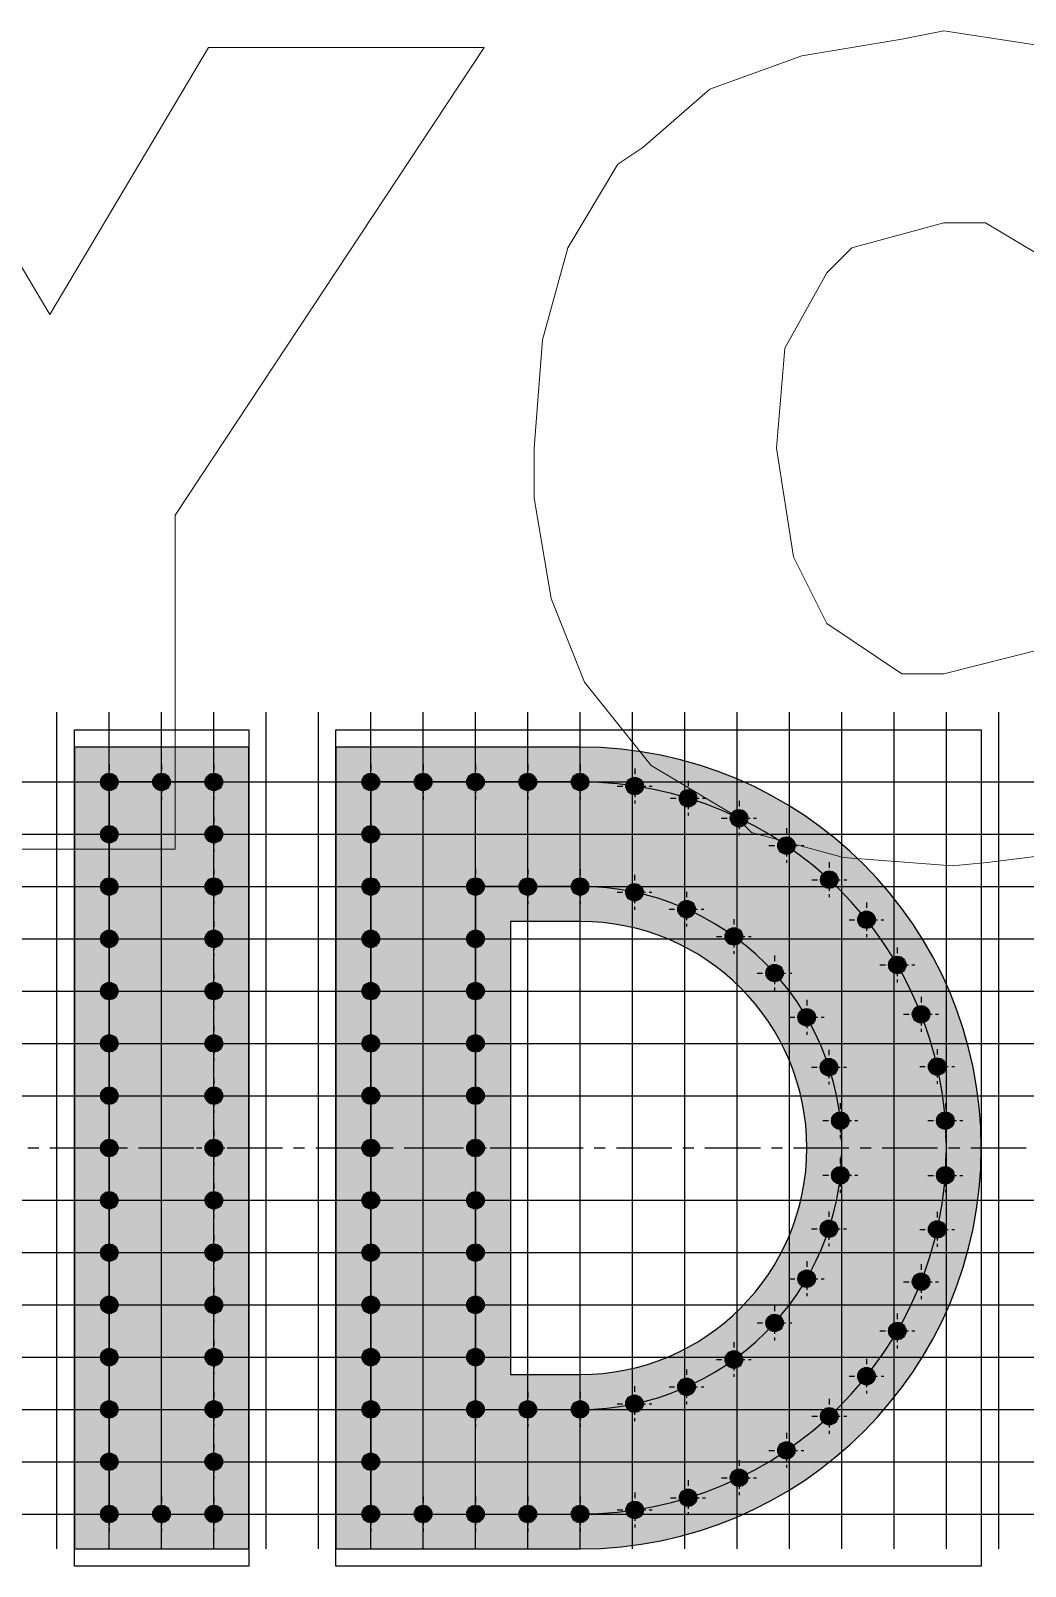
# Model space of a CAD drawing. Header units: millimetres. Extents: x 0 to 4525, y 0 to 244.
# Drawn here: x 114.75 to 143.26, y 25.5 to 69.55 of the extents above; entities that cross this region are included whole.
import ezdxf

# ---------------------------------------------------------------- set-up
doc = ezdxf.new("R2010")
doc.units = ezdxf.units.MM
doc.linetypes.add('CENTER', pattern=[50.8, 31.75, -6.35, 6.35, -6.35])
for name, color, linetype in [('pixel lines', 170, 'Continuous'), ('PixelCenter', 116, 'Continuous'), ('Pixels', 90, 'Continuous')]:
    doc.layers.add(name, color=color, linetype=linetype)
doc.layers.get('0').off()

# ---------------------------------------------------------------- blocks, each defined once
blk = doc.blocks.new('Pixel')
h = blk.add_hatch(color=256)
h.paths.add_polyline_path([(0, 0.25), (0, 0), (0.25, 0, 0.414214)], flags=17)
edge = h.paths.add_edge_path()
edge.add_arc((0, 0), 0.25, 0, 360)
h = blk.add_hatch()
h.set_pattern_fill('ANSI38', color=256, style=0)
edge = h.paths.add_edge_path()
edge.add_arc((0, 0), 0.25, 0, 360)
h = blk.add_hatch(color=1)
h.paths.add_polyline_path([(0, 0.25), (0, 0), (0.25, 0, 0.414214)])
h.paths.add_polyline_path([(0, 0.25, 0.414214), (-0.25, 0), (0, 0)])
h.paths.add_polyline_path([(0, 0), (-0.25, 0, 0.414214), (0, -0.25)])
h.paths.add_polyline_path([(0.25, 0), (0, 0), (0, -0.25, 0.414214)])
at = {"layer": 'PixelCenter', "linetype": 'CENTER', "ltscale": 0.005}
for p, q in [((0, 0.5), (0, -0.5)), ((-0.5, 0), (0.5, 0))]:
    blk.add_line(p, q, dxfattribs=at)
at = {"layer": 'Pixels'}
blk.add_circle((0, 0), 0.25, dxfattribs=at)
blk = doc.blocks.new('*U72')
at = {"layer": 'pixel lines'}
blk.add_line((56, -22), (56, 2), dxfattribs=at)
blk = doc.blocks.new('*U73')
at = {"layer": 'Pixels', "color": 0, "linetype": 'ByBlock', "lineweight": -2, "transparency": 16777216}
for p in [(59.5, 48), (61, 48), (62.5, 48), (64, 48), (65.5, 48), (67, 48), (68.5, 48), (70, 48), (71.5, 48), (73, 48), (74.5, 48), (76, 48), (77.5, 48), (79, 48), (80.5, 48), (82, 48), (83.5, 48), (85, 48), (86.5, 48)]:
    blk.add_blockref('*U72', p, dxfattribs=at)

msp = doc.modelspace()

# ---------------------------------------------------------------- hatches: boundary and pattern name
at = {"layer": 'Pixels'}
msp.add_hatch(color=256, dxfattribs=at).paths.add_polyline_path([(121, 26), (121, 49), (116, 49), (116, 26)])
h = msp.add_hatch(color=256, dxfattribs=at)
edge = h.paths.add_edge_path()
edge.add_line((123.5, 49), (123.5, 26))
edge.add_line((123.5, 26), (130.5, 26))
edge.add_ellipse((130.5, 37.5), major_axis=(0, 11.5), ratio=1, start_angle=180, end_angle=360)
edge.add_line((130.5, 49), (123.5, 49))
edge = h.paths.add_edge_path(flags=16)
edge.add_line((128.5, 31), (128.5, 44))
edge.add_line((128.5, 44), (130.5, 44))
edge.add_ellipse((130.5, 37.5), major_axis=(0, 6.5), ratio=1, start_angle=180, end_angle=360, ccw=False)
edge.add_line((130.5, 31), (128.5, 31))

# ---------------------------------------------------------------- linework, layer by layer
for p, q in [((1, 48), (129, 48)), ((129, 48), (185.37, 48)), ((1, 46.5), (129, 46.5)), ((129, 46.5), (185.997, 46.5)), ((1, 45), (129, 45)), ((129, 45), (187, 45)), ((1, 43.5), (129, 43.5)), ((129, 43.5), (186.687, 43.5)), ((1, 42), (129, 42)), ((129, 42), (186.06, 42)), ((1, 40.5), (129, 40.5)), ((129, 40.5), (188.567, 40.5)), ((1, 39), (129, 39)), ((129, 39), (186.624, 39)), ((1, 36), (129, 36)), ((129, 36), (185.809, 36)), ((1, 34.5), (129, 34.5)), ((129, 34.5), (185.934, 34.5)), ((1, 33), (129, 33)), ((129, 33), (185.37, 33)), ((1, 31.5), (129, 31.5)), ((129, 31.5), (185.621, 31.5)), ((1, 30), (129, 30)), ((129, 30), (185.872, 30)), ((1, 28.5), (129, 28.5)), ((129, 28.5), (186.373, 28.5)), ((1, 27), (129, 27)), ((129, 27), (185.746, 27))]:
    msp.add_line(p, q, dxfattribs=at)
at = {"layer": 'Pixels', "color": 180, "linetype": 'CENTER', "ltscale": 0.05}
for p, q in [((1, 37.5), (129, 37.5)), ((129, 37.5), (186.122, 37.5))]:
    msp.add_line(p, q, dxfattribs=at)
at = {"layer": 'Pixels', "lineweight": 0}
msp.add_lwpolyline([(144.039, 69.072), (140.925, 69.551), (139.727, 69.312), (136.853, 68.833), (134.218, 67.875), (132.301, 66.198), (131.582, 65.719), (130.145, 63.323), (129.426, 60.688), (129.187, 57.574), (129.187, 56.137), (129.666, 53.262), (130.624, 50.867), (130.624, 50.867), (132.541, 48.471), (134.936, 47.034), (135.415, 46.555), (138.05, 45.836), (141.164, 45.596), (142.168, 45.687), (145.237, 46.076)], dxfattribs=at)
for points in [[(115.293, 61.407), (110.742, 69.072), (102.836, 69.072), (111.7, 55.658), (111.7, 46.076), (118.886, 46.076), (118.886, 55.658), (127.75, 69.072), (119.844, 69.072)], [(136.613, 54.46), (136.134, 57.574), (136.373, 60.449), (137.571, 62.604), (138.29, 63.323), (140.925, 64.042), (142.123, 64.042), (144.518, 62.604), (145.476, 60.928), (145.716, 57.813), (145.476, 54.699), (144.518, 52.543), (143.8, 51.825), (140.925, 51.106), (139.727, 51.106), (137.571, 52.543)]]:
    msp.add_lwpolyline(points, close=True, dxfattribs=at)
at = {"layer": 'Pixels'}
for points in [[(116, 49.5), (121, 49.5), (121, 25.5), (116, 25.5)], [(123.5, 49.5), (142, 49.5), (142, 25.5), (123.5, 25.5)], [(116, 26), (121, 26), (121, 49), (116, 49)], [(117, 27), (120, 27), (120, 48), (117, 48)]]:
    msp.add_lwpolyline(points, close=True, dxfattribs=at)
for points in [[(130.5, 49), (123.5, 49), (123.5, 26), (130.5, 26)], [(130.5, 48), (124.5, 48), (124.5, 27), (130.5, 27)], [(130.5, 45), (127.5, 45), (127.5, 30), (130.5, 30)], [(130.5, 44), (128.5, 44), (128.5, 31), (130.5, 31)]]:
    msp.add_lwpolyline(points, dxfattribs=at)
for major_axis in [(0, 11.5), (0, 10.5), (0, 7.5), (0, 6.5)]:
    msp.add_ellipse((130.5, 37.5), major_axis=major_axis, ratio=1, start_param=3.141593, end_param=6.283185, dxfattribs=at)

# ---------------------------------------------------------------- block references
for name, p in [('*U73', (0, 0)), ('Pixel', (117, 48)), ('Pixel', (118.5, 48)), ('Pixel', (120, 48)), ('Pixel', (124.5, 48)), ('Pixel', (126, 48)), ('Pixel', (127.5, 48)), ('Pixel', (129, 48)), ('Pixel', (130.5, 48)), ('Pixel', (132.065, 47.883)), ('Pixel', (133.595, 47.534)), ('Pixel', (135.056, 46.96)), ('Pixel', (117, 46.5)), ('Pixel', (120, 46.5)), ('Pixel', (124.5, 46.5)), ('Pixel', (136.415, 46.176)), ('Pixel', (117, 45)), ('Pixel', (120, 45)), ('Pixel', (124.5, 45)), ('Pixel', (127.5, 45)), ('Pixel', (129, 45)), ('Pixel', (130.5, 45)), ('Pixel', (137.642, 45.197)), ('Pixel', (132.059, 44.836)), ('Pixel', (133.551, 44.352)), ('Pixel', (138.709, 44.047)), ('Pixel', (134.908, 43.568)), ('Pixel', (117, 43.5)), ('Pixel', (120, 43.5)), ('Pixel', (124.5, 43.5)), ('Pixel', (127.5, 43.5)), ('Pixel', (139.593, 42.75)), ('Pixel', (136.074, 42.518)), ('Pixel', (117, 42)), ('Pixel', (120, 42)), ('Pixel', (124.5, 42)), ('Pixel', (127.5, 42)), ('Pixel', (136.995, 41.25)), ('Pixel', (140.274, 41.336)), ('Pixel', (117, 40.5)), ('Pixel', (120, 40.5)), ('Pixel', (124.5, 40.5)), ('Pixel', (127.5, 40.5)), ('Pixel', (137.633, 39.818)), ('Pixel', (140.737, 39.836)), ('Pixel', (117, 39)), ('Pixel', (120, 39)), ('Pixel', (124.5, 39)), ('Pixel', (127.5, 39)), ('Pixel', (137.959, 38.284)), ('Pixel', (140.971, 38.285)), ('Pixel', (117, 37.5)), ('Pixel', (120, 37.5)), ('Pixel', (124.5, 37.5)), ('Pixel', (127.5, 37.5)), ('Pixel', (137.959, 36.716)), ('Pixel', (140.971, 36.715)), ('Pixel', (117, 36)), ('Pixel', (120, 36)), ('Pixel', (124.5, 36)), ('Pixel', (127.5, 36)), ('Pixel', (137.633, 35.182)), ('Pixel', (140.737, 35.164)), ('Pixel', (117, 34.5)), ('Pixel', (120, 34.5)), ('Pixel', (124.5, 34.5)), ('Pixel', (127.5, 34.5)), ('Pixel', (136.995, 33.75)), ('Pixel', (140.274, 33.664)), ('Pixel', (117, 33)), ('Pixel', (120, 33)), ('Pixel', (124.5, 33)), ('Pixel', (127.5, 33)), ('Pixel', (136.074, 32.482)), ('Pixel', (139.593, 32.25)), ('Pixel', (117, 31.5)), ('Pixel', (120, 31.5)), ('Pixel', (124.5, 31.5)), ('Pixel', (127.5, 31.5)), ('Pixel', (134.908, 31.432)), ('Pixel', (138.709, 30.953)), ('Pixel', (133.551, 30.648)), ('Pixel', (117, 30)), ('Pixel', (120, 30)), ('Pixel', (124.5, 30)), ('Pixel', (127.5, 30)), ('Pixel', (129, 30)), ('Pixel', (130.5, 30)), ('Pixel', (132.059, 30.164)), ('Pixel', (137.642, 29.803)), ('Pixel', (136.415, 28.824)), ('Pixel', (117, 28.5)), ('Pixel', (120, 28.5)), ('Pixel', (124.5, 28.5)), ('Pixel', (135.056, 28.04)), ('Pixel', (133.595, 27.466)), ('Pixel', (117, 27)), ('Pixel', (118.5, 27)), ('Pixel', (120, 27)), ('Pixel', (124.5, 27)), ('Pixel', (126, 27)), ('Pixel', (127.5, 27)), ('Pixel', (129, 27)), ('Pixel', (130.5, 27)), ('Pixel', (132.065, 27.117))]:
    msp.add_blockref(name, p, dxfattribs=at)

doc.saveas('drawing.dxf')
